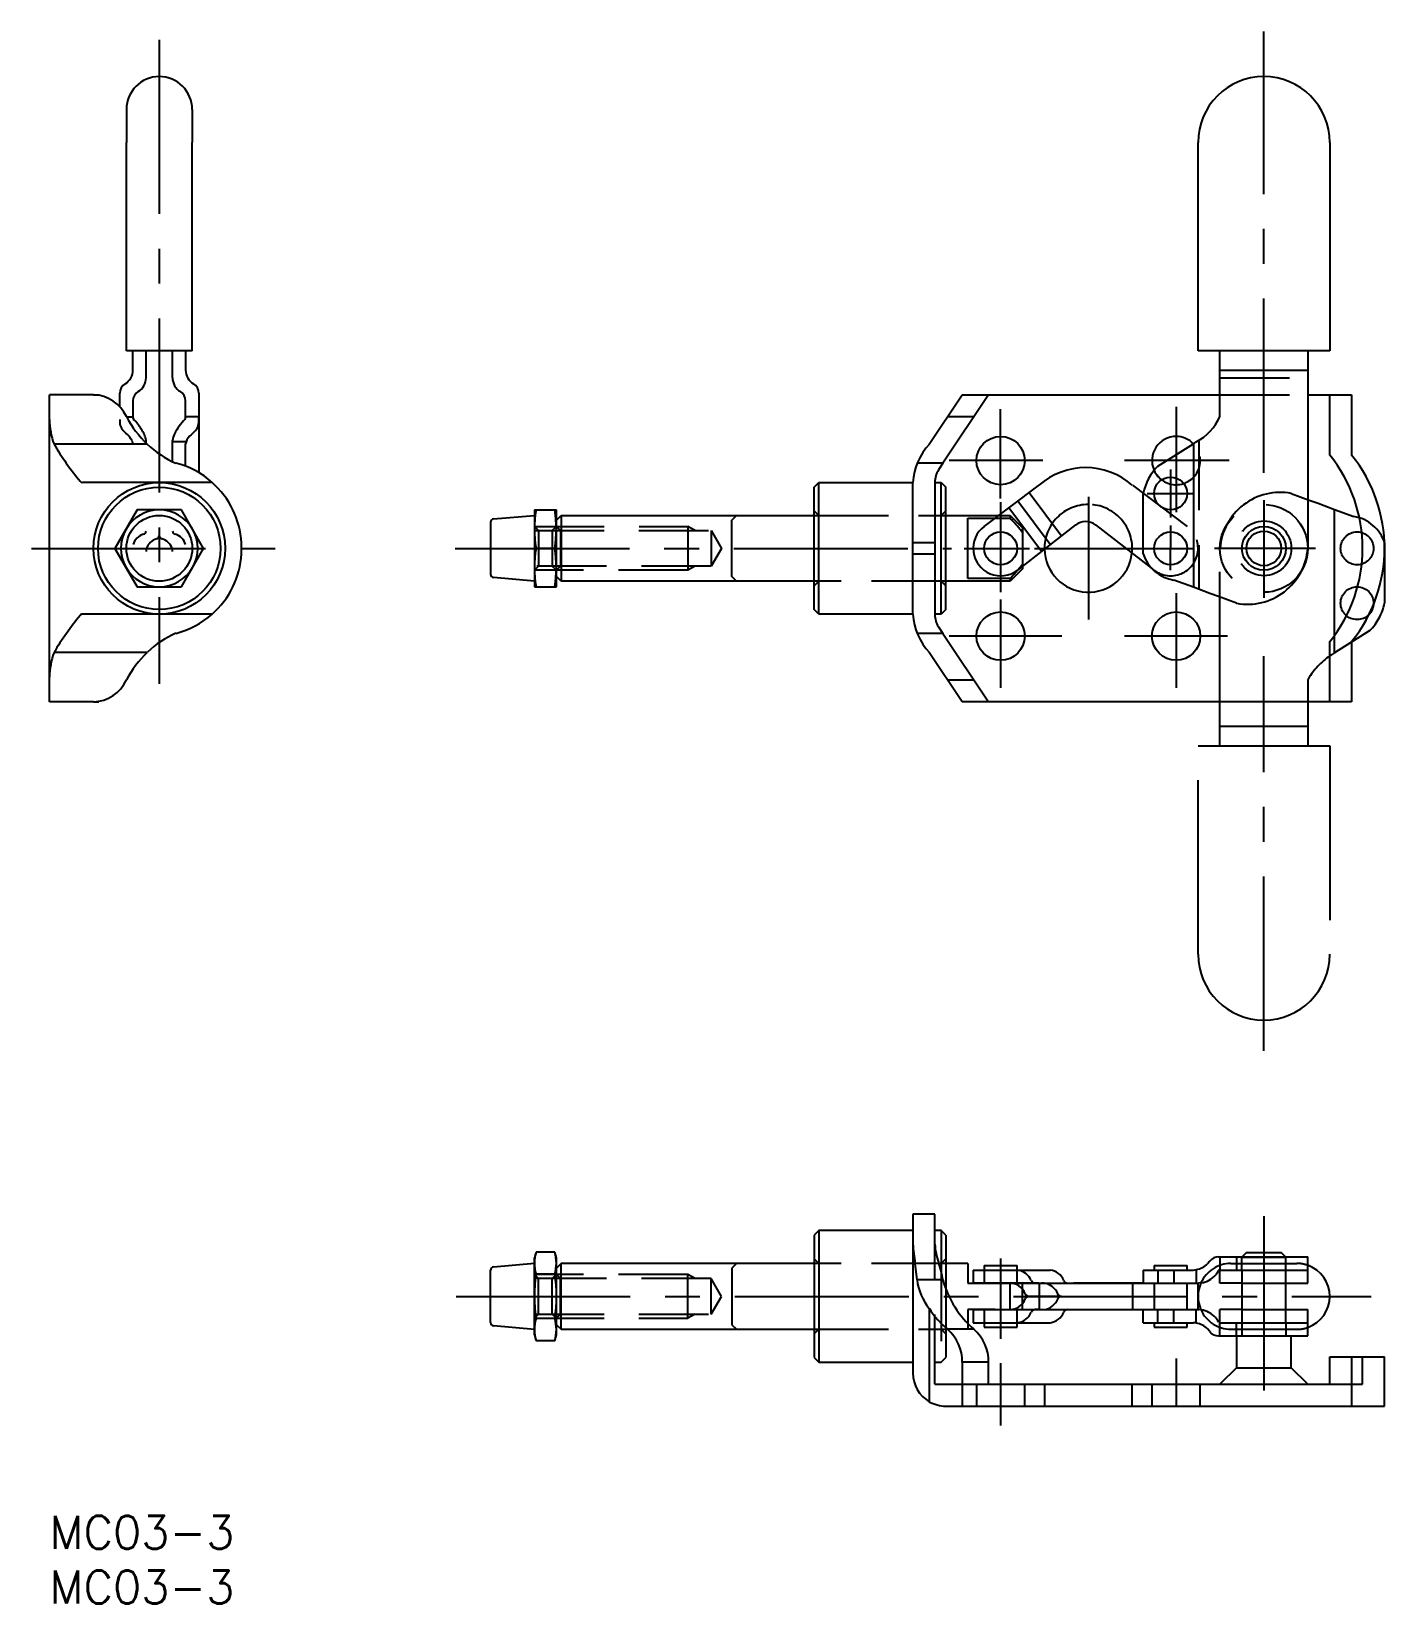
# Model space of a CAD drawing. Extents: x -2 to 122, y -8 to 135.
import ezdxf

# ---------------------------------------------------------------- set-up
doc = ezdxf.new("R2010")
doc.units = 0
doc.header["$LTSCALE"] = 0.5
for name, pattern in [('CENTER', [50.8, 31.75, -6.35, 6.35, -6.35]), ('DASHED', [19.05, 12.7, -6.35]), ('PHANTOM', [63.5, 31.75, -6.35, 6.35, -6.35, 6.35, -6.35])]:
    doc.linetypes.add(name, pattern=pattern)
for name, color, linetype in [('MSM_CENTER', 1, 'CENTER'), ('MSM_CONTINUOUS', 7, 'CONTINUOUS'), ('MSM_DASHED', 4, 'DASHED'), ('MSM_IMAGINARY', 6, 'PHANTOM'), ('MSM_PART_NUMBER', 7, 'CONTINUOUS')]:
    doc.layers.add(name, color=color, linetype=linetype)
doc.styles.get("Standard").update_dxf_attribs({"font": 'txt.shx', "height": 3, "bigfont": 'bigfont.shx'})

msp = doc.modelspace()

# ---------------------------------------------------------------- linework, layer by layer
at = {"layer": 'MSM_CENTER'}
for p, q in [((110.7, 95.07), (110.7, 135.3)), ((10, 134.54), (10, 75.84)), ((86.7, 92.71), (86.7, 100.88)), ((102.7, 101.09), (102.7, 91.48)), ((90.55, 96.18), (82, 96.18)), ((107.54, 96.18), (98, 96.18)), ((102.2, 95.36), (102.2, 90.99)), ((100.05, 93.18), (104.27, 93.18)), ((86.7, 92.4), (86.7, 84.18)), ((94.7, 92.89), (94.7, 81.68)), ((110.7, 92.58), (110.7, 83.68)), ((102.2, 86.2), (102.21, 90.26)), ((-1.66, 88.18), (21.63, 88.18)), ((36.98, 88.18), (82.22, 88.18)), ((83.37, 88.18), (89.34, 88.18)), ((89.8, 88.18), (100.1, 88.18)), ((99.7, 88.18), (104.27, 88.18)), ((115.42, 88.18), (106.2, 88.18)), ((86.7, 83.52), (86.7, 75.48)), ((102.7, 84.1), (102.7, 75.48)), ((92.27, 80.18), (82, 80.18)), ((107.38, 80.18), (98, 80.18)), ((110.7, 42.39), (110.7, 78.35)), ((110.7, 27.3), (110.7, 8.75)), ((86.7, 23.45), (86.7, 16.12)), ((37.06, 20), (120.48, 20)), ((102.7, 14.34), (102.7, 10)), ((86.7, 13.9), (86.7, 8.23))]:
    msp.add_line(p, q, dxfattribs=at)
at = {"layer": 'MSM_CONTINUOUS'}
for p, q in [((7, 128.18), (7, 125.18)), ((13, 128.18), (13, 125.18)), ((7, 106.18), (7, 125.18)), ((13, 106.18), (13, 125.18)), ((104.7, 106.18), (104.7, 125.18)), ((116.7, 125.18), (116.7, 106.18)), ((13, 106.18), (7, 106.18)), ((7.6, 104.42), (7.6, 106.18)), ((8.8, 103.72), (8.8, 106.18)), ((11.2, 103.72), (11.2, 106.18)), ((12.4, 106.18), (12.4, 104.42)), ((116.7, 106.18), (104.7, 106.18)), ((106.7, 100.18), (106.7, 106.18)), ((114.7, 106.18), (114.7, 88.18)), ((106.7, 104.42), (114.7, 104.42)), ((4, 102.18), (0, 102.18)), ((0, 74.18), (0, 102.18)), ((4, 102.18), (4.5, 102.18)), ((4.5, 102.12), (4.5, 102.18)), ((6.4, 101.07), (6.4, 102.32)), ((13.6, 102.32), (13.6, 95.05)), ((80.2, 97.68), (83.2, 102.18)), ((85.61, 102.18), (81.44, 95.93)), ((83.2, 102.18), (106.7, 102.18)), ((114.7, 102.18), (118.7, 102.18)), ((116.7, 96.68), (116.7, 102.18)), ((118.7, 102.18), (118.7, 96.68)), ((7.6, 101.62), (7.6, 100.1)), ((12.4, 100.1), (12.4, 101.62)), ((7, 100.18), (7.6, 100.18)), ((13.6, 100.18), (12.4, 100.18)), ((13.6, 99.92), (13.6, 100.18)), ((84.27, 100.18), (81.87, 100.18)), ((8.89, 97.68), (0.4, 97.68)), ((8.69, 97.88), (8.8, 97.88)), ((8.8, 97.77), (8.8, 98.01)), ((11.2, 96.09), (11.2, 98.01)), ((12.43, 97.88), (11.2, 97.88)), ((12.4, 95.68), (12.4, 97.71)), ((101.04, 95.68), (104.27, 97.71)), ((104.27, 97.71), (104.54, 97.88)), ((104.27, 97.71), (104.27, 84.63)), ((81.44, 95.93), (79.09, 95.93)), ((81.44, 95.93), (81.04, 95.33)), ((14.81, 94.18), (3, 94.18)), ((69.7, 93.76), (70.13, 94.18)), ((69.7, 82.61), (69.7, 93.76)), ((70.13, 94.18), (78.7, 94.18)), ((70.13, 82.18), (70.13, 94.18)), ((78.7, 82.18), (78.7, 94.18)), ((80.7, 94.18), (81.28, 94.18)), ((80.7, 94.18), (80.7, 82.14)), ((81.28, 94.18), (81.7, 93.76)), ((81.28, 82.18), (81.28, 94.18)), ((81.7, 82.61), (81.7, 93.76)), ((85.2, 90.18), (90.13, 93.88)), ((90.13, 93.88), (90.2, 93.93)), ((99.7, 87.68), (99.7, 93.18)), ((91.23, 88.52), (88.27, 92.48)), ((7.98, 91.68), (5.96, 88.18)), ((12.02, 91.68), (7.98, 91.68)), ((14.04, 88.18), (12.02, 91.68)), ((40.2, 90.56), (40.2, 85.81)), ((40.48, 90.86), (44.2, 91.18)), ((44.2, 91.68), (44.2, 84.68)), ((44.2, 91.68), (46.2, 91.68)), ((46.2, 84.68), (46.2, 91.68)), ((46.2, 90.76), (46.63, 91.18)), ((46.63, 91.18), (69.7, 91.18)), ((46.63, 91.18), (46.63, 85.18)), ((81.7, 91.18), (86.54, 91.18)), ((83.7, 85.43), (83.7, 90.93)), ((83.7, 90.93), (86.2, 90.93)), ((93.54, 90.31), (88.23, 86.2)), ((100.48, 86.36), (95.37, 90.31)), ((5.96, 88.18), (7.98, 84.68)), ((12.02, 84.68), (14.04, 88.18)), ((17.5, 87.68), (17.5, 88.68)), ((46.06, 88.18), (44.35, 88.18)), ((80.7, 88.68), (78.7, 88.68)), ((78.7, 87.68), (80.7, 87.68)), ((88.7, 86.31), (87.57, 85.18)), ((88.7, 86.57), (88.7, 86.31)), ((7.98, 84.68), (12.02, 84.68)), ((44.2, 85.18), (40.48, 85.51)), ((44.2, 84.68), (46.2, 84.68)), ((46.63, 85.18), (46.2, 85.61)), ((69.7, 85.18), (46.63, 85.18)), ((87.57, 85.18), (81.7, 85.18)), ((87.57, 85.43), (83.7, 85.43)), ((87.57, 85.43), (87.57, 85.18)), ((104.27, 84.63), (102.5, 85.28)), ((105.77, 84.08), (104.27, 84.63)), ((106.57, 83.78), (105.77, 84.08)), ((108.2, 83.18), (106.57, 83.78)), ((14.81, 82.18), (3, 82.18)), ((70.13, 82.18), (69.7, 82.61)), ((78.7, 82.18), (70.13, 82.18)), ((81.28, 82.18), (80.7, 82.18)), ((81.7, 82.61), (81.28, 82.18)), ((81.44, 80.43), (79.09, 80.43)), ((81.04, 81.03), (81.44, 80.43)), ((81.44, 80.43), (85.61, 74.18)), ((116.7, 74.18), (116.7, 79.68)), ((118.7, 79.68), (118.7, 74.18)), ((8.89, 78.68), (0.4, 78.68)), ((83.2, 74.18), (80.2, 78.68)), ((84.27, 76.18), (81.87, 76.18)), ((4, 74.18), (0, 74.18)), ((4, 74.18), (4.5, 74.18)), ((4.5, 74.18), (4.5, 74.24)), ((118.7, 74.18), (83.2, 74.18)), ((78.7, 27.5), (78.7, 13)), ((80.7, 27.5), (78.7, 27.5)), ((80.7, 24.76), (80.7, 27.5)), ((70.13, 26), (69.7, 25.58)), ((78.7, 26), (70.13, 26)), ((70.13, 26), (70.13, 14)), ((81.28, 26), (80.7, 26)), ((81.7, 25.58), (81.28, 26)), ((81.28, 26), (81.28, 22.28)), ((69.7, 25.58), (69.7, 14.42)), ((81.7, 25.58), (81.7, 20.72)), ((44.2, 23), (40.48, 22.67)), ((44.35, 24.04), (44.2, 23.5)), ((44.2, 23.03), (44.2, 23.5)), ((44.2, 20), (44.2, 23.03)), ((46.06, 24.04), (44.35, 24.04)), ((46.2, 23.5), (46.06, 24.04)), ((46.2, 23.03), (46.2, 23.5)), ((46.2, 20), (46.2, 23.03)), ((46.63, 23), (46.2, 22.58)), ((69.7, 23), (46.63, 23)), ((46.63, 20), (46.63, 23)), ((79.09, 21.5), (78.9, 23)), ((83.7, 23), (81.7, 23)), ((83.7, 23), (83.7, 21.2)), ((105.77, 23.2), (105.57, 22.97)), ((106.57, 23.6), (106.7, 23.6)), ((106.7, 23.6), (114.7, 23.6)), ((109.13, 24), (108.73, 23.6)), ((109.13, 24), (110.7, 24)), ((110.7, 24), (112.28, 24)), ((112.68, 23.6), (112.28, 24)), ((114.7, 21.2), (114.7, 23.6)), ((40.2, 20), (40.2, 22.38)), ((46.06, 22.02), (44.35, 22.02)), ((81.44, 21.5), (79.09, 21.5)), ((84.2, 22.4), (84.2, 21.2)), ((84.2, 22.4), (91.23, 22.4)), ((85.2, 22.8), (85.2, 22.4)), ((85.2, 22.8), (86.7, 22.8)), ((86.7, 22.8), (88.2, 22.8)), ((88.2, 22.4), (88.2, 22.8)), ((99.7, 22.4), (104.27, 22.4)), ((99.7, 22.4), (99.7, 21.2)), ((100.7, 22.8), (100.7, 22.4)), ((100.7, 22.8), (102.2, 22.8)), ((101.04, 22.4), (101.04, 21.2)), ((102.2, 22.8), (103.7, 22.8)), ((103.7, 22.4), (103.7, 22.8)), ((104.54, 22.43), (104.54, 21.2)), ((106.66, 22.4), (114.7, 22.4)), ((106.7, 21.2), (106.7, 22.4)), ((108.7, 22.4), (108.7, 17.6)), ((112.7, 17.6), (112.7, 22.39)), ((83.7, 21.2), (99.7, 21.2)), ((87.57, 18.8), (87.57, 21.2)), ((88.7, 19.38), (88.7, 20.62)), ((89.85, 21.2), (90.13, 21.2)), ((90.2, 21.2), (90.2, 18.8)), ((98.71, 21.2), (98.71, 18.8)), ((99.7, 21.2), (104.54, 21.2)), ((100.7, 21.2), (100.7, 18.8)), ((103.7, 18.8), (103.7, 21.2)), ((104.54, 21.2), (104.76, 21.2)), ((104.7, 18.8), (104.7, 21.2)), ((105.01, 21.23), (104.76, 21.2)), ((108.7, 21.2), (106.7, 21.2)), ((112.7, 21.2), (114.7, 21.2)), ((40.2, 17.62), (40.2, 20)), ((44.2, 16.97), (44.2, 20)), ((46.2, 16.97), (46.2, 20)), ((46.63, 17), (46.63, 20)), ((80.2, 18.89), (80.2, 10.4)), ((86.2, 18.8), (83.7, 18.8)), ((83.7, 18.8), (83.7, 17.51)), ((84.2, 18.8), (84.2, 17.6)), ((84.2, 18.8), (99.7, 18.8)), ((90.13, 18.8), (89.85, 18.8)), ((90.2, 18.8), (90.13, 18.8)), ((99.7, 18.8), (104.54, 18.8)), ((99.7, 17.6), (99.7, 18.8)), ((101.04, 17.6), (101.04, 18.8)), ((104.54, 17.57), (104.54, 18.8)), ((104.54, 18.8), (104.76, 18.8)), ((104.97, 18.77), (104.76, 18.8)), ((106.7, 17.6), (106.7, 18.8)), ((108.7, 18.8), (106.7, 18.8)), ((112.7, 18.8), (114.7, 18.8)), ((114.7, 16.4), (114.7, 18.8)), ((40.48, 17.33), (44.2, 17)), ((46.06, 17.98), (44.35, 17.98)), ((46.2, 17.42), (46.63, 17)), ((84.2, 17.6), (91.23, 17.6)), ((85.2, 17.6), (85.2, 17.2)), ((85.2, 17.2), (86.7, 17.2)), ((86.7, 17.2), (88.2, 17.2)), ((88.2, 17.2), (88.2, 17.6)), ((99.7, 17.6), (104.27, 17.6)), ((100.7, 17.6), (100.7, 17.2)), ((100.7, 17.2), (102.2, 17.2)), ((102.2, 17.2), (103.7, 17.2)), ((103.7, 17.2), (103.7, 17.6)), ((106.66, 17.6), (114.7, 17.6)), ((44.2, 16.5), (44.2, 16.97)), ((44.2, 16.5), (44.35, 15.96)), ((46.06, 15.96), (44.35, 15.96)), ((46.06, 15.96), (46.2, 16.5)), ((46.2, 16.5), (46.2, 16.97)), ((46.63, 17), (69.7, 17)), ((84.27, 17), (81.87, 17)), ((105.77, 16.8), (105.57, 17.03)), ((106.57, 16.4), (106.7, 16.4)), ((106.7, 16.4), (114.7, 16.4)), ((108.2, 16.4), (108.2, 13.5)), ((113.2, 13.5), (113.2, 16.4)), ((69.7, 14.42), (70.13, 14)), ((116.7, 12), (116.7, 14.5)), ((116.7, 14.5), (121.7, 14.5)), ((118.7, 14.5), (118.7, 10)), ((121.7, 10), (121.7, 14.5)), ((70.13, 14), (78.7, 14)), ((83.2, 14), (83.2, 10)), ((85.61, 14), (83.2, 14)), ((85.61, 12), (85.61, 14)), ((108.2, 13.5), (106.7, 12)), ((108.2, 13.5), (110.7, 13.5)), ((110.7, 13.5), (113.2, 13.5)), ((114.7, 12), (113.2, 13.5)), ((85.61, 12), (116.7, 12)), ((81.7, 10), (83.2, 10)), ((83.2, 10), (121.7, 10))]:
    msp.add_line(p, q, dxfattribs=at)
for centre, radius in [((86.7, 96.18), 2.2), ((102.2, 93.18), 1.5), ((10, 88.18), 6), ((10, 88.18), 5.58), ((10, 88.18), 3), ((86.7, 88.18), 1.5), ((102.2, 88.18), 1.5), ((110.7, 88.18), 2), ((110.7, 88.18), 1.58), ((86.7, 80.18), 2.2), ((102.7, 80.18), 2.2)]:
    msp.add_circle(centre, radius, dxfattribs=at)
for centre, radius, start, end in [((10, 128.18), 3, 0, 180), ((110.7, 125.18), 6, 90, 180), ((110.7, 125.18), 6, 0, 90), ((6.1, 104.45), 1.5, 301.3241, 358.8447), ((7.3, 103.75), 1.5, 301.3241, 358.8447), ((12.7, 103.75), 1.5, 181.1553, 238.6759), ((13.9, 104.45), 1.5, 181.1553, 238.6759), ((3.84, 98.69), 3.5, 25.3072, 87.3127), ((7.4, 102.32), 1, 121.3241, 180), ((8.6, 101.62), 1, 121.3241, 180), ((11.4, 101.62), 1, 0, 58.6759), ((12.6, 102.32), 1, 0, 58.6759), ((6.32, 99.9), 6.32, 179.7142, 200.5419), ((7.67, 99.76), 1.28, 172.9763, 220.8909), ((8.02, 100.05), 1.73, 220.6319, 232.0082), ((15.42, 104.59), 9.5, 207.6241, 226.621), ((7.85, 100.08), 0.251, 175.7546, 217.9595), ((5, 97.1), 3.88, 30.0677, 46.8248), ((6.39, 97.58), 2.45, 10.0279, 36.5867), ((15.73, 96.47), 4.84, 134.1438, 153.8094), ((12.15, 100.08), 0.251, 322.0405, 4.2454), ((30.16, 81.02), 24.59, 133.2802, 135.0347), ((12.33, 99.76), 1.28, 319.1091, 7.0237), ((102.16, 102.28), 5, 298.4233, 335.1726), ((102.16, 102.28), 5, 331.7968, 335.1904), ((21.54, 110.07), 24.5, 210.3684, 220.0626), ((5.53, 96.95), 2.25, 26.9563, 50.677), ((7.04, 97.69), 0.563, 2.1269, 28.8747), ((15.27, 104.36), 9.23, 226.3413, 245.9287), ((12.51, 97.93), 1.31, 148.9611, 176.3722), ((13.54, 97.55), 1.15, 132.9572, 171.922), ((84.16, 93.92), 5.46, 136.3918, 177.211), ((102.7, 96.18), 2.2, 90, 203.9715), ((102.7, 96.18), 2.2, 44.2237, 90), ((106.16, 88.18), 13.54, 321.1199, 38.8801), ((108.16, 88.18), 13.54, 321.1199, 38.8801), ((9.93, 88.96), 7.15, 46.9377, 77.2911), ((82.71, 94.22), 2, 146.3251, 181.0644), ((94.45, 89.12), 6.42, 48.4961, 131.5039), ((104.6, 92.17), 5, 135.3307, 168.2867), ((3.03, 94.48), 0.294, 216.4887, 265.0644), ((9.52, 88.18), 8, 3.5886, 48.5904), ((10, 88.18), 3.5, 90, 150), ((10, 88.18), 3.5, 30, 90), ((40.5, 90.56), 0.3, 95, 180), ((54.83, 89.93), 10.63, 170.5216, 189.4784), ((35.5, 89.93), 10.7, 350.5878, 9.4122), ((94.45, 89.12), 1.5, 52.2792, 127.7208), ((10, 88.18), 3.5, 150, 210), ((8.94, 88.13), 1.39, 105.9742, 163.5548), ((8.47, 89.79), 0.335, 284.0142, 350.514), ((10.1, 87.72), 1.36, 104.5033, 160.3332), ((9.68, 89.36), 0.322, 283.7541, 350.9068), ((10.32, 89.36), 0.322, 189.0932, 256.2459), ((9.9, 87.72), 1.36, 19.6668, 75.4967), ((11.53, 89.79), 0.335, 189.486, 255.9858), ((11.1, 88.16), 1.35, 15.5429, 74.9282), ((10, 88.18), 3.5, 330, 30), ((86.7, 88.18), 2.5, 126.8699, 307.7208), ((9.55, 88), 0.756, 165.7156, 187.646), ((10.45, 88), 0.756, 352.3592, 14.2792), ((9.52, 88.18), 8, 311.4096, 356.4114), ((54.87, 86.43), 10.67, 170.5607, 189.4393), ((35.51, 86.43), 10.69, 350.5792, 9.4208), ((94.7, 88.18), 4, 180.949, 353.7559), ((103.04, 88.74), 3.5, 197.6071, 261.1903), ((109.22, 88.59), 5.5, 259.3657, 355.7715), ((10, 88.18), 3.5, 210, 270), ((10, 88.18), 3.5, 270, 330), ((72.01, 99.88), 21.23, 317.1323, 320.0813), ((40.5, 85.81), 0.3, 180, 265), ((21.56, 66.29), 24.52, 139.9467, 149.6285), ((3.03, 81.89), 0.297, 95.0617, 144.7097), ((9.52, 88.18), 8, 284.3615, 311.4096), ((84.18, 82.46), 5.48, 182.864, 223.5332), ((82.7, 82.14), 2, 179.9984, 213.6916), ((14.76, 72.76), 8.34, 113.0393, 134.3106), ((6.32, 76.46), 6.32, 159.4581, 180.2858), ((15.42, 71.78), 9.5, 133.379, 152.3759), ((3.84, 77.68), 3.5, 272.6873, 334.6928), ((98.35, 26.03), 19.68, 183.5643, 188.8581), ((86.24, 25.02), 5.54, 182.7029, 200.2408), ((47.79, 23.03), 3.59, 163.6571, 196.3429), ((42.61, 23.03), 3.59, 343.6571, 16.3429), ((70.8, 19.7), 10.79, 9.6063, 18.4149), ((104.18, 24.38), 1.98, 280.5854, 314.6425), ((106.55, 22.65), 0.952, 88.537, 144.6599), ((40.5, 22.38), 0.3, 95, 180), ((58.35, 20), 14.15, 171.7868, 188.2132), ((32.06, 20), 14.15, 351.7868, 8.2132), ((84.17, 22.14), 5.13, 187.1397, 219.2687), ((90.15, 23.84), 9.02, 195.0557, 229.3357), ((88.03, 20.81), 1.6, 23.2535, 81.4701), ((90.99, 20.83), 1.59, 22.95, 81.152), ((104.17, 24.4), 2, 273.031, 280.785), ((104.7, 23.32), 2.11, 278.3932, 319.0484), ((103.45, 24.23), 3.65, 321.0726, 328.9292), ((106.66, 22.3), 0.0967, 88.8108, 152.7122), ((113.71, 20), 3, 289.4032, 70.5607), ((87.52, 19.66), 1.54, 22.0959, 92.7566), ((89.31, 20.39), 0.393, 202.5753, 267.0544), ((89.88, 21.61), 0.408, 202.8144, 266.6899), ((90.55, 19.95), 1.25, 84.568, 95.9455), ((90.45, 19.65), 1.57, 22.2359, 82.0795), ((92.26, 20.39), 0.389, 202.245, 266.7791), ((92.83, 21.61), 0.408, 202.728, 266.1701), ((107.7, 20), 3, 155.7213, 204.1434), ((86.53, 22.78), 7.42, 211.595, 231.1503), ((87.52, 20.34), 1.54, 267.2434, 337.9041), ((89.31, 19.61), 0.393, 92.9456, 157.4247), ((89.88, 18.39), 0.408, 93.3101, 157.1856), ((90.55, 20.05), 1.25, 264.0545, 275.432), ((90.45, 20.35), 1.57, 277.9205, 337.7641), ((92.26, 19.61), 0.389, 93.2209, 157.755), ((92.83, 18.39), 0.408, 93.8299, 157.272), ((104.7, 16.68), 2.11, 40.9516, 82.679), ((40.5, 17.62), 0.3, 180, 265), ((47.79, 16.97), 3.59, 163.6421, 196.3579), ((42.61, 16.97), 3.59, 343.6571, 16.3429), ((88.03, 19.19), 1.6, 278.5299, 336.7465), ((90.99, 19.17), 1.59, 278.848, 337.05), ((104.17, 15.6), 2, 79.215, 86.969), ((104.18, 15.62), 1.98, 45.3575, 79.4146), ((103.45, 15.77), 3.65, 31.0708, 38.9274), ((106.67, 17.7), 0.105, 209.9962, 268.4808), ((79.32, 14.07), 3.88, 358.9654, 48.9596), ((81.72, 14.07), 3.88, 358.9654, 48.9596), ((106.55, 17.35), 0.952, 215.3393, 271.4639), ((81.7, 13), 3, 180, 240), ((81.7, 13), 3, 240, 270)]:
    msp.add_arc(centre, radius, start, end, dxfattribs=at)
at = {"layer": 'MSM_DASHED'}
for p, q in [((106.7, 103.72), (114.7, 103.72)), ((106.7, 102.18), (114.7, 102.18)), ((104.76, 98.01), (104.76, 84.45)), ((92.24, 89.3), (89.29, 93.24)), ((98.71, 93.93), (103.7, 90.18)), ((90.42, 87.9), (87.44, 91.86)), ((69.7, 91.61), (70.13, 91.18)), ((69.7, 91.18), (81.7, 91.18)), ((70.13, 91.18), (81.28, 91.18)), ((81.28, 91.18), (81.7, 91.61)), ((86.2, 90.93), (87.57, 90.93)), ((86.54, 91.18), (87.57, 91.18)), ((87.57, 91.18), (87.57, 90.93)), ((87.57, 91.18), (88.7, 90.05)), ((44.2, 90.18), (44.58, 89.8)), ((44.2, 89.8), (60.3, 89.8)), ((44.21, 90.18), (58.2, 90.18)), ((44.58, 89.8), (44.58, 86.56)), ((45.82, 89.8), (46.2, 90.18)), ((45.82, 89.8), (45.82, 86.56)), ((46.2, 90.18), (46.58, 89.8)), ((46.58, 89.8), (46.58, 86.56)), ((58.2, 90.18), (58.2, 86.18)), ((58.86, 89.8), (58.2, 90.18)), ((60.3, 89.8), (60.3, 86.56)), ((60.3, 89.8), (61.24, 88.18)), ((88.7, 90.05), (88.7, 86.57)), ((61.24, 88.18), (60.3, 86.56)), ((44.58, 86.56), (44.2, 86.18)), ((60.3, 86.56), (44.2, 86.56)), ((58.2, 86.18), (44.2, 86.18)), ((46.2, 86.18), (45.82, 86.56)), ((46.58, 86.56), (46.2, 86.18)), ((58.86, 86.56), (58.2, 86.18)), ((100.67, 86.2), (100.48, 86.36)), ((81.7, 85.18), (69.7, 85.18)), ((70.13, 85.18), (69.7, 84.76)), ((81.28, 85.18), (70.13, 85.18)), ((81.7, 84.76), (81.28, 85.18)), ((80.7, 12), (80.7, 24.76)), ((70.13, 23), (69.7, 23.42)), ((81.7, 23), (69.7, 23)), ((81.28, 23), (70.13, 23)), ((81.7, 23.42), (81.28, 23)), ((106.7, 23.6), (106.7, 22.4)), ((107.7, 23), (113.7, 23)), ((108.2, 23.6), (108.2, 22.4)), ((108.73, 23.6), (108.7, 23.58)), ((108.7, 23.58), (112.7, 23.58)), ((108.7, 22.39), (108.7, 23.58)), ((112.7, 23.58), (112.68, 23.6)), ((112.7, 22.39), (112.7, 23.58)), ((58.2, 22), (44.2, 22)), ((44.58, 21.62), (44.2, 22)), ((60.3, 21.62), (44.2, 21.62)), ((44.58, 18.38), (44.58, 21.62)), ((46.2, 22), (45.82, 21.62)), ((45.82, 18.38), (45.82, 21.62)), ((46.58, 21.62), (46.2, 22)), ((46.58, 20), (46.58, 21.62)), ((58.2, 18), (58.2, 22)), ((58.86, 21.62), (58.2, 22)), ((60.3, 18.38), (60.3, 21.62)), ((61.24, 20), (60.3, 21.62)), ((81.28, 22.28), (81.28, 14)), ((85.2, 22.4), (85.2, 21.2)), ((85.2, 22.4), (85.2, 21.2)), ((88.2, 21.2), (88.2, 22.4)), ((88.2, 21.2), (88.2, 22.4)), ((102.5, 22.4), (102.5, 21.2)), ((81.7, 20.72), (81.7, 14.42)), ((99.7, 21.2), (84.2, 21.2)), ((88.7, 20.62), (88.7, 21.2)), ((108.7, 21.2), (112.7, 21.2)), ((46.58, 18.38), (46.58, 20)), ((60.3, 18.38), (61.24, 20)), ((84.2, 18.8), (90.55, 18.79)), ((85.2, 18.8), (85.2, 17.6)), ((85.2, 18.8), (85.2, 17.6)), ((88.2, 17.6), (88.2, 18.8)), ((88.2, 17.6), (88.2, 18.8)), ((88.7, 18.8), (88.7, 19.38)), ((92.24, 20), (89.29, 20)), ((92.8, 18.8), (93.08, 18.8)), ((102.5, 17.6), (102.5, 18.8)), ((108.7, 18.8), (112.7, 18.8)), ((44.2, 18), (44.58, 18.38)), ((44.2, 18.38), (60.3, 18.38)), ((44.2, 18), (58.2, 18)), ((45.82, 18.38), (46.2, 18)), ((46.2, 18), (46.58, 18.38)), ((58.86, 18.38), (58.2, 18)), ((83.7, 17.51), (83.7, 17)), ((106.7, 16.4), (106.7, 17.6)), ((108.2, 16.4), (108.2, 17.6)), ((108.7, 17.6), (108.7, 16.4)), ((112.7, 17.6), (112.7, 16.4)), ((69.7, 17), (81.87, 17)), ((69.7, 16.58), (70.13, 17)), ((70.13, 17), (81.28, 17)), ((81.28, 17), (81.7, 16.58)), ((107.7, 17), (113.7, 17)), ((81.28, 14), (81.7, 14.42)), ((119.7, 12), (119.7, 14.5)), ((80.7, 14), (81.28, 14)), ((80.7, 12), (81.04, 12)), ((81.04, 12), (85.61, 12)), ((84.5, 12), (84.5, 10)), ((88.9, 10), (88.9, 12)), ((90.7, 12), (90.7, 10)), ((98.7, 10), (98.7, 12)), ((100.5, 12), (100.5, 10)), ((104.9, 10), (104.9, 12)), ((116.7, 12), (119.7, 12))]:
    msp.add_line(p, q, dxfattribs=at)
for radius in [4, 2.5]:
    msp.add_circle((110.7, 88.18), radius, dxfattribs=at)
for centre, radius, start, end in [((102.7, 96.18), 2.2, 203.9715, 44.2237), ((94.7, 88.18), 4, 90, 180.949), ((94.7, 88.18), 4, 353.7559, 90), ((77.39, 81.04), 14.19, 37.1535, 44.1689), ((102.2, 88.18), 2.5, 232.2792, 53.1301), ((81.3, 92.42), 9.33, 318.6029, 322.5586), ((107.71, 19.99), 3.01, 90.1977, 155.6535), ((113.71, 20), 3, 70.5675, 90.043), ((107.69, 19.97), 2.97, 203.8585, 270.2792), ((113.72, 19.84), 2.84, 269.7443, 290.3358)]:
    msp.add_arc(centre, radius, start, end, dxfattribs=at)
at = {"layer": 'MSM_IMAGINARY'}
for p, q in [((113.2, 93.18), (114.84, 92.58)), ((114.84, 92.58), (115.64, 92.29)), ((115.64, 92.29), (117.13, 91.73)), ((117.13, 78.65), (117.13, 91.73)), ((117.13, 91.73), (118.9, 91.08)), ((62.2, 90.76), (62.63, 91.18)), ((62.2, 85.61), (62.2, 90.76)), ((106.7, 70.18), (106.7, 88.18)), ((121.7, 88.68), (121.7, 83.18)), ((62.63, 85.18), (62.2, 85.61)), ((120.36, 80.68), (117.13, 78.65)), ((117.13, 78.65), (116.86, 78.48)), ((114.7, 76.18), (114.7, 70.18)), ((114.7, 71.94), (106.7, 71.94)), ((104.7, 51.18), (104.7, 70.18)), ((104.7, 70.18), (116.7, 70.18)), ((116.7, 70.18), (116.7, 51.18)), ((62.63, 23), (62.2, 22.58)), ((62.2, 22.58), (62.2, 17.42)), ((62.2, 17.42), (62.63, 17))]:
    msp.add_line(p, q, dxfattribs=at)
for centre in [(119.2, 88.18), (119.2, 83.18)]:
    msp.add_circle(centre, 1.5, dxfattribs=at)
for centre, radius, start, end in [((112.19, 87.78), 5.5, 79.3657, 175.7715), ((118.37, 87.62), 3.5, 17.6071, 81.1903), ((116.81, 84.2), 5, 315.3307, 348.2867), ((120.77, 72.56), 7.09, 123.4127, 146.7895), ((119.24, 74.08), 5, 151.7968, 155.1904), ((110.7, 51.18), 6, 180, 270), ((110.7, 51.18), 6, 270, 0)]:
    msp.add_arc(centre, radius, start, end, dxfattribs=at)

# ---------------------------------------------------------------- texts
at = {"layer": 'MSM_PART_NUMBER'}
for p in [(0, -3), (0, -8)]:
    msp.add_text('MC03-3', height=3, dxfattribs=at).set_placement(p)

doc.saveas('drawing.dxf')
